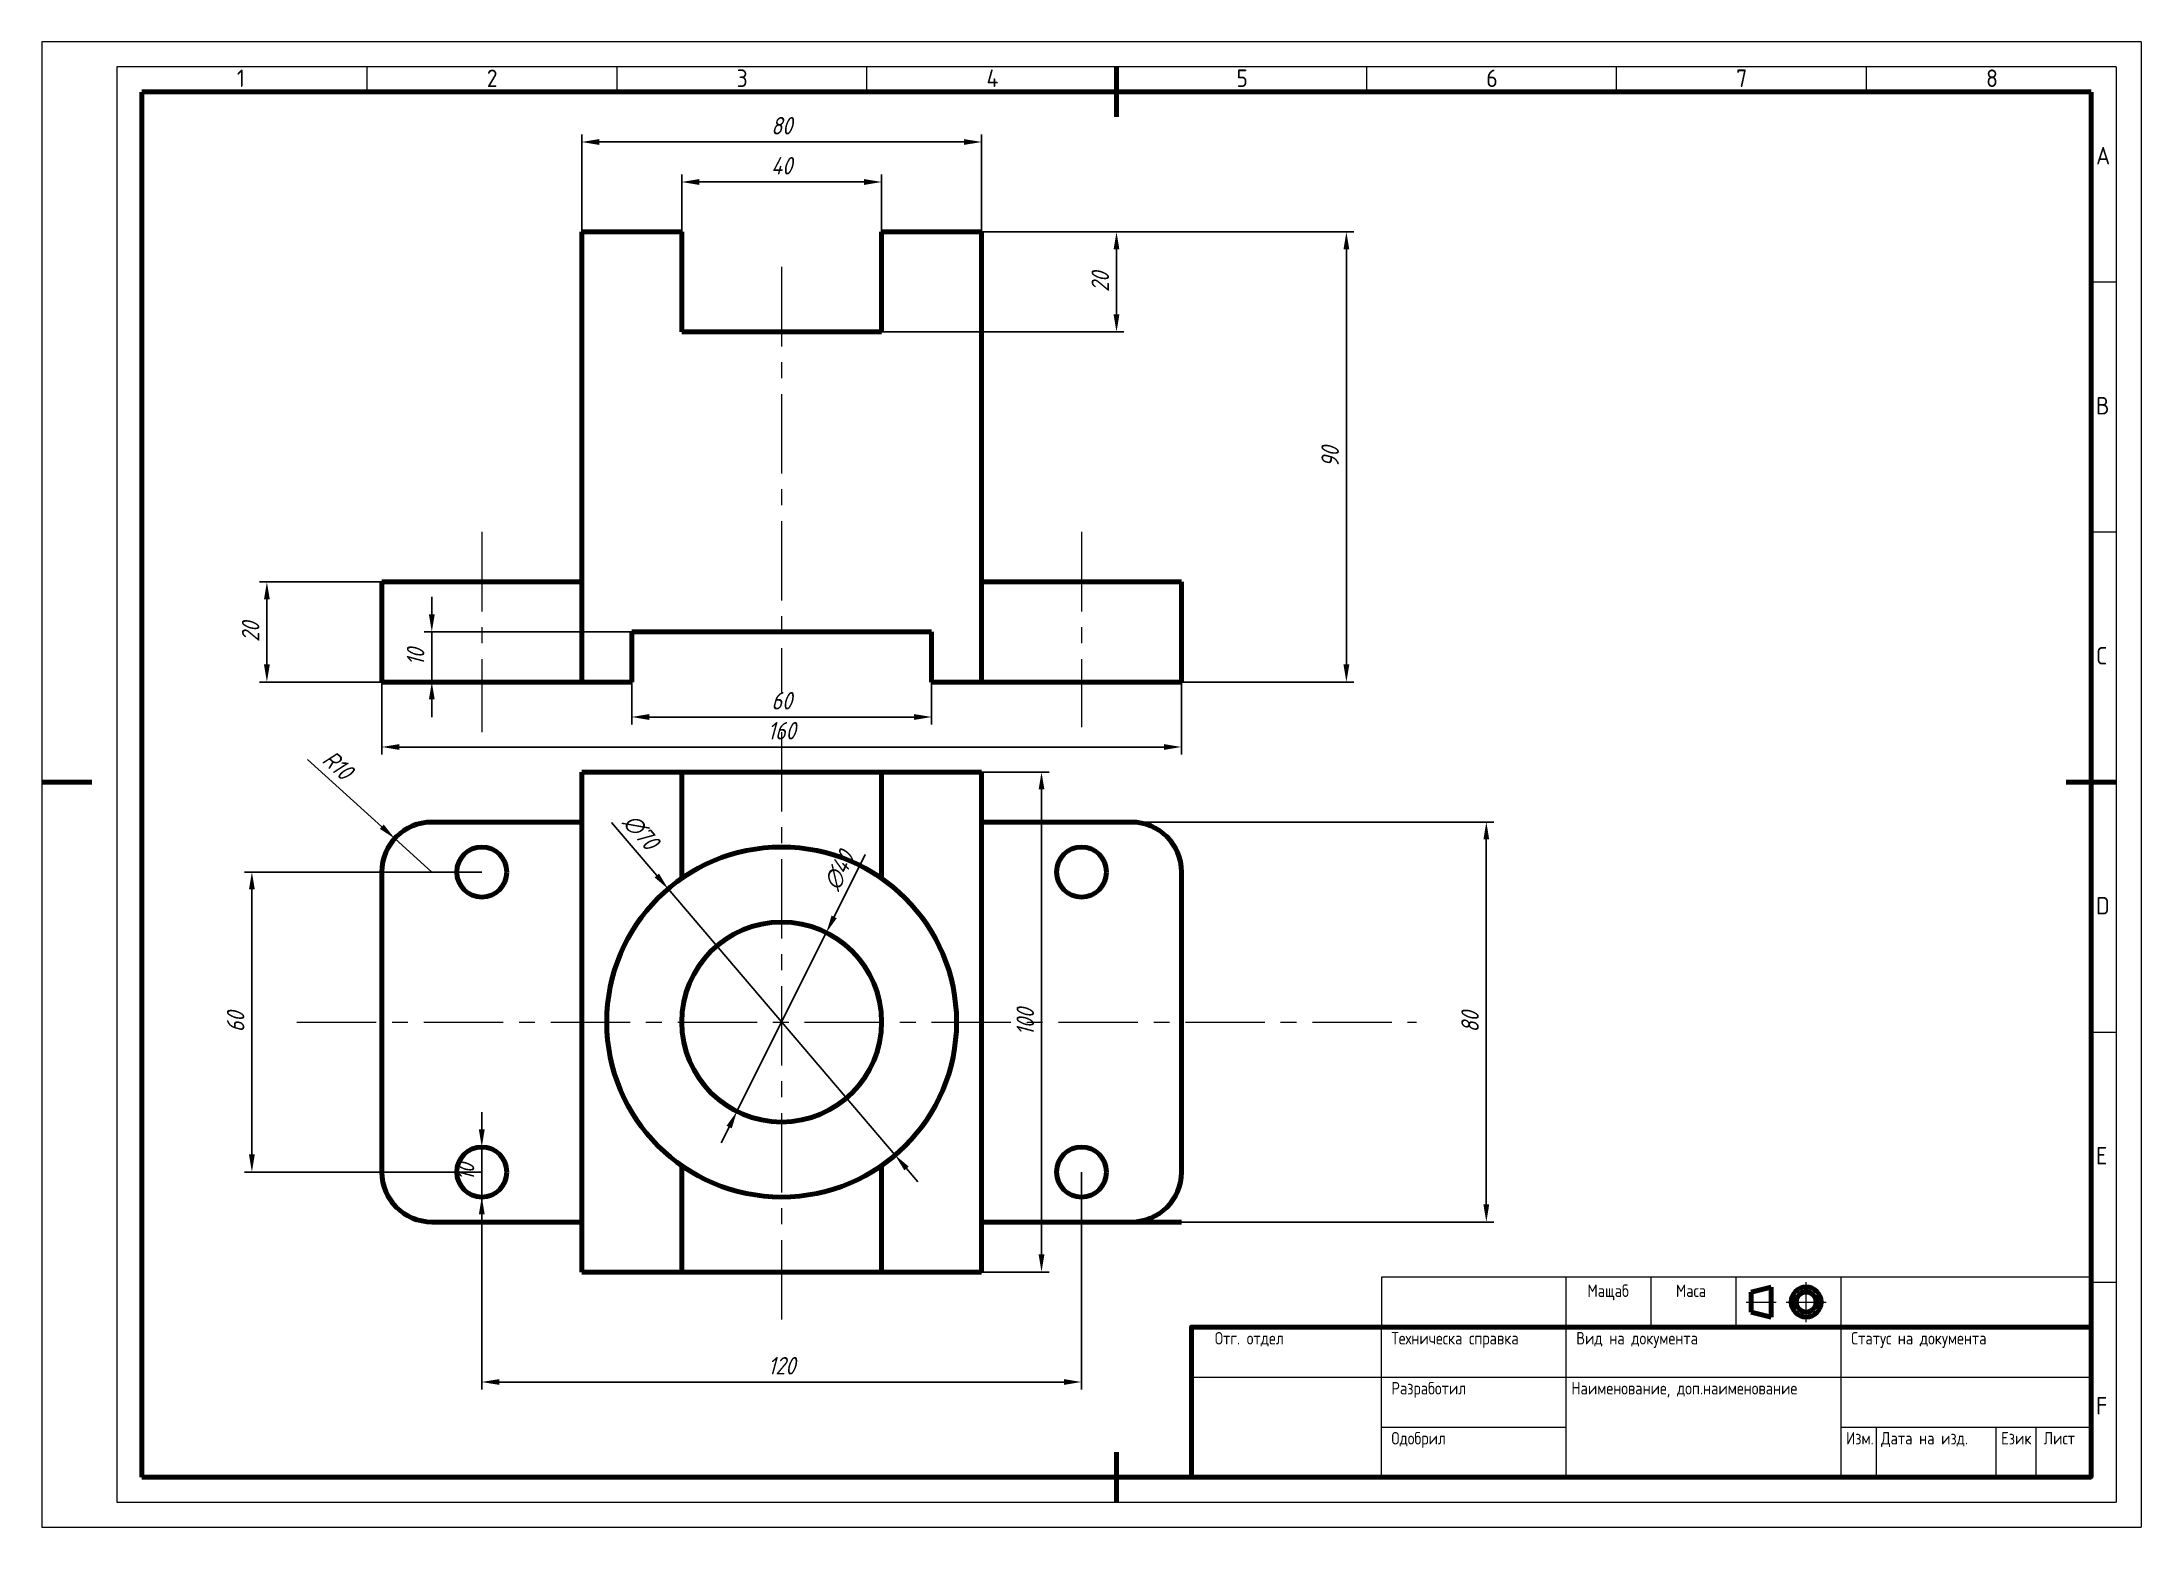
# Model space of a CAD drawing. Extents: x 0 to 420, y 0 to 297.
import ezdxf
from ezdxf.enums import TextEntityAlignment as Align

# ---------------------------------------------------------------- set-up
doc = ezdxf.new("R2010")
doc.units = 0
doc.linetypes.add('CENTER', pattern=[50.8, 31.75, -6.35, 6.35, -6.35])
doc.layers.get('DEFPOINTS').update_dxf_attribs({"linetype": 'CONTINUOUS'})
for name, color, linetype, lineweight in [('Axis', 50, 'CENTER', 20), ('Dimensions', 80, 'CONTINUOUS', 20), ('Text35', 253, 'CONTINUOUS', 35), ('Thick', 10, 'CONTINUOUS', 70), ('Thin', 160, 'CONTINUOUS', 20)]:
    doc.layers.add(name, color=color, linetype=linetype, lineweight=lineweight)
doc.styles.add('ISO Proportional', font='isocp.shx')
doc.styles.get("Standard").update_dxf_attribs({"font": 'simplexc.shx', "width": 0.8, "oblique": 15})
doc.styles.add('WFTEXTn', font='simplexc.shx', dxfattribs={"width": 0.8})
doc.dimstyles.get("Standard").update_dxf_attribs({"dimtxt": 3.5, "dimasz": 3.5, "dimexe": 1.5, "dimexo": 0, "dimgap": 1.5, "dimtad": 1, "dimdsep": 46, "dimtxsty": 'Standard', "dimcen": -1.5, "dimdle": 1.25, "dimadec": 0, "dimazin": 0, "dimtfac": 0.75, "dimtdec": 1, "dimtmove": 0, "dimatfit": 3, "dimfxl": 1, "dimtolj": 1, "dimarcsym": 0})
doc.dimstyles.new('STANDARD$3', dxfattribs={"dimtxt": 3.5, "dimasz": 3.5, "dimexe": 1.5, "dimexo": 0, "dimgap": 1.5, "dimtad": 1, "dimdsep": 46, "dimtxsty": 'Standard', "dimcen": -1.5, "dimdle": 1.25, "dimadec": 0, "dimazin": 0, "dimtfac": 0.75, "dimtdec": 1, "dimtmove": 0, "dimatfit": 0, "dimfxl": 1, "dimtolj": 1, "dimarcsym": 0})

# ---------------------------------------------------------------- blocks, each defined once
blk = doc.blocks.new('*D4')
at = {"layer": 'DEFPOINTS', "color": 0, "ltscale": 0.5, "transparency": 16777216}
for p in [(68, 189), (45, 169), (68, 169)]:
    blk.add_point(p, dxfattribs=at)
at = {"layer": 'Dimensions', "color": 0, "lineweight": -2, "ltscale": 0.5, "transparency": 16777216}
for p, q in [((68, 189), (43.5, 189)), ((45, 185.5), (45, 172.5)), ((68, 169), (43.5, 169))]:
    blk.add_line(p, q, dxfattribs=at)
at = {"layer": 'Dimensions', "color": 0, "ltscale": 0.5, "transparency": 16777216}
for points in [[(44.42, 185.5), (45.58, 185.5), (45, 189)], [(44.42, 172.5), (45.58, 172.5), (45, 169)]]:
    blk.add_solid(points, dxfattribs=at)
at = {"layer": 'Dimensions', "color": 0, "ltscale": 0.5, "transparency": 16777216, "insert": (41.75, 179), "char_height": 3.5, "attachment_point": 5, "rotation": 90}
blk.add_mtext('\\A1;20', dxfattribs=at)
blk = doc.blocks.new('*D5')
at = {"layer": 'DEFPOINTS', "color": 0, "ltscale": 0.5, "transparency": 16777216}
for p in [(168, 269), (128, 259), (168, 259)]:
    blk.add_point(p, dxfattribs=at)
at = {"layer": 'Dimensions', "color": 0, "lineweight": -2, "ltscale": 0.5, "transparency": 16777216}
for p, q in [((128, 259), (128, 270.5)), ((131.5, 269), (164.5, 269)), ((168, 259), (168, 270.5))]:
    blk.add_line(p, q, dxfattribs=at)
at = {"layer": 'Dimensions', "color": 0, "ltscale": 0.5, "transparency": 16777216}
for points in [[(131.5, 269.58), (131.5, 268.42), (128, 269)], [(164.5, 269.58), (164.5, 268.42), (168, 269)]]:
    blk.add_solid(points, dxfattribs=at)
at = {"layer": 'Dimensions', "color": 0, "ltscale": 0.5, "transparency": 16777216, "insert": (148, 272.25), "char_height": 3.5, "attachment_point": 5}
blk.add_mtext('\\A1;40', dxfattribs=at)
blk = doc.blocks.new('*D6')
at = {"layer": 'DEFPOINTS', "color": 0, "ltscale": 0.5, "transparency": 16777216}
for p in [(188, 277), (108, 259), (188, 259)]:
    blk.add_point(p, dxfattribs=at)
at = {"layer": 'Dimensions', "color": 0, "lineweight": -2, "ltscale": 0.5, "transparency": 16777216}
for p, q in [((108, 259), (108, 278.5)), ((188, 259), (188, 278.5)), ((111.5, 277), (184.5, 277))]:
    blk.add_line(p, q, dxfattribs=at)
at = {"layer": 'Dimensions', "color": 0, "ltscale": 0.5, "transparency": 16777216}
for points in [[(111.5, 277.58), (111.5, 276.42), (108, 277)], [(184.5, 277.58), (184.5, 276.42), (188, 277)]]:
    blk.add_solid(points, dxfattribs=at)
at = {"layer": 'Dimensions', "color": 0, "ltscale": 0.5, "transparency": 16777216, "insert": (148, 280.25), "char_height": 3.5, "attachment_point": 5}
blk.add_mtext('\\A1;80', dxfattribs=at)
blk = doc.blocks.new('*D7')
at = {"layer": 'DEFPOINTS', "color": 0, "ltscale": 0.5, "transparency": 16777216}
for p in [(168, 259), (168, 239), (215, 239)]:
    blk.add_point(p, dxfattribs=at)
at = {"layer": 'Dimensions', "color": 0, "lineweight": -2, "ltscale": 0.5, "transparency": 16777216}
for p, q in [((168, 259), (216.5, 259)), ((215, 255.5), (215, 242.5)), ((168, 239), (216.5, 239))]:
    blk.add_line(p, q, dxfattribs=at)
at = {"layer": 'Dimensions', "color": 0, "ltscale": 0.5, "transparency": 16777216}
for points in [[(214.42, 255.5), (215.58, 255.5), (215, 259)], [(214.42, 242.5), (215.58, 242.5), (215, 239)]]:
    blk.add_solid(points, dxfattribs=at)
at = {"layer": 'Dimensions', "color": 0, "ltscale": 0.5, "transparency": 16777216, "insert": (211.75, 249), "char_height": 3.5, "attachment_point": 5, "rotation": 90}
blk.add_mtext('\\A1;20', dxfattribs=at)
blk = doc.blocks.new('*D8')
at = {"layer": 'DEFPOINTS', "color": 0, "ltscale": 0.5, "transparency": 16777216}
for p in [(188, 259), (228, 169), (261, 169)]:
    blk.add_point(p, dxfattribs=at)
at = {"layer": 'Dimensions', "color": 0, "lineweight": -2, "ltscale": 0.5, "transparency": 16777216}
for p, q in [((188, 259), (262.5, 259)), ((261, 255.5), (261, 172.5)), ((228, 169), (262.5, 169))]:
    blk.add_line(p, q, dxfattribs=at)
at = {"layer": 'Dimensions', "color": 0, "ltscale": 0.5, "transparency": 16777216}
for points in [[(260.42, 255.5), (261.58, 255.5), (261, 259)], [(260.42, 172.5), (261.58, 172.5), (261, 169)]]:
    blk.add_solid(points, dxfattribs=at)
at = {"layer": 'Dimensions', "color": 0, "ltscale": 0.5, "transparency": 16777216, "insert": (257.75, 214), "char_height": 3.5, "attachment_point": 5, "rotation": 90}
blk.add_mtext('\\A1;90', dxfattribs=at)
blk = doc.blocks.new('*D9')
at = {"layer": 'DEFPOINTS', "color": 0, "ltscale": 0.5, "transparency": 16777216}
for p in [(118, 169), (178, 169), (178, 162)]:
    blk.add_point(p, dxfattribs=at)
at = {"layer": 'Dimensions', "color": 0, "lineweight": -2, "ltscale": 0.5, "transparency": 16777216}
for p, q in [((118, 169), (118, 160.5)), ((178, 169), (178, 160.5)), ((121.5, 162), (174.5, 162))]:
    blk.add_line(p, q, dxfattribs=at)
at = {"layer": 'Dimensions', "color": 0, "ltscale": 0.5, "transparency": 16777216}
for points in [[(121.5, 162.58), (121.5, 161.42), (118, 162)], [(174.5, 162.58), (174.5, 161.42), (178, 162)]]:
    blk.add_solid(points, dxfattribs=at)
at = {"layer": 'Dimensions', "color": 0, "ltscale": 0.5, "transparency": 16777216, "insert": (148, 165.25), "char_height": 3.5, "attachment_point": 5}
blk.add_mtext('\\A1;60', dxfattribs=at)
blk = doc.blocks.new('*D10')
at = {"layer": 'DEFPOINTS', "color": 0, "ltscale": 0.5, "transparency": 16777216}
for p in [(68, 169), (228, 169), (228, 156)]:
    blk.add_point(p, dxfattribs=at)
at = {"layer": 'Dimensions', "color": 0, "lineweight": -2, "ltscale": 0.5, "transparency": 16777216}
for p, q in [((68, 169), (68, 154.5)), ((228, 169), (228, 154.5)), ((71.5, 156), (224.5, 156))]:
    blk.add_line(p, q, dxfattribs=at)
at = {"layer": 'Dimensions', "color": 0, "ltscale": 0.5, "transparency": 16777216}
for points in [[(71.5, 156.58), (71.5, 155.42), (68, 156)], [(224.5, 156.58), (224.5, 155.42), (228, 156)]]:
    blk.add_solid(points, dxfattribs=at)
at = {"layer": 'Dimensions', "color": 0, "ltscale": 0.5, "transparency": 16777216, "insert": (148, 159.25), "char_height": 3.5, "attachment_point": 5}
blk.add_mtext('\\A1;160', dxfattribs=at)
blk = doc.blocks.new('*D11')
at = {"layer": 'DEFPOINTS', "color": 0, "ltscale": 0.5, "transparency": 16777216}
for p in [(118, 179), (78, 169), (93, 169)]:
    blk.add_point(p, dxfattribs=at)
at = {"layer": 'Dimensions', "color": 0, "lineweight": -2, "ltscale": 0.5, "transparency": 16777216}
for p, q in [((78, 182.5), (78, 186)), ((118, 179), (76.5, 179)), ((78, 179), (78, 169)), ((93, 169), (76.5, 169)), ((78, 165.5), (78, 162))]:
    blk.add_line(p, q, dxfattribs=at)
at = {"layer": 'Dimensions', "color": 0, "ltscale": 0.5, "transparency": 16777216}
for points in [[(77.42, 182.5), (78.58, 182.5), (78, 179)], [(77.42, 165.5), (78.58, 165.5), (78, 169)]]:
    blk.add_solid(points, dxfattribs=at)
at = {"layer": 'Dimensions', "color": 0, "ltscale": 0.5, "transparency": 16777216, "insert": (74.75, 174), "char_height": 3.5, "attachment_point": 5, "rotation": 90}
blk.add_mtext('\\A1;10', dxfattribs=at)
blk = doc.blocks.new('*D12')
at = {"layer": 'DEFPOINTS', "color": 0, "ltscale": 0.5, "transparency": 16777216}
for p in [(156.94, 118.89), (139.06, 83.11)]:
    blk.add_point(p, dxfattribs=at)
at = {"layer": 'Dimensions', "color": 0, "lineweight": -2, "ltscale": 0.5, "transparency": 16777216}
for p, q in [((158.51, 122.02), (164.74, 134.47)), ((139.06, 83.11), (156.94, 118.89)), ((137.49, 79.98), (135.93, 76.85))]:
    blk.add_line(p, q, dxfattribs=at)
at = {"layer": 'Dimensions', "color": 0, "ltscale": 0.5, "transparency": 16777216}
for points in [[(157.99, 122.28), (159.03, 121.76), (156.94, 118.89)], [(136.97, 80.24), (138.01, 79.72), (139.06, 83.11)]]:
    blk.add_solid(points, dxfattribs=at)
at = {"layer": 'Dimensions', "color": 0, "ltscale": 0.5, "transparency": 16777216, "insert": (159.5, 131.27), "char_height": 3.5, "attachment_point": 5, "rotation": 63.4349}
blk.add_mtext('\\A1;∅40', dxfattribs=at)
blk = doc.blocks.new('*D13')
at = {"layer": 'DEFPOINTS', "color": 0, "ltscale": 0.5, "transparency": 16777216}
for p in [(125.29, 127.63), (170.71, 74.37)]:
    blk.add_point(p, dxfattribs=at)
at = {"layer": 'Dimensions', "color": 0, "lineweight": -2, "ltscale": 0.5, "transparency": 16777216}
for p, q in [((123.02, 130.29), (113.98, 140.89)), ((170.71, 74.37), (125.29, 127.63)), ((172.98, 71.71), (175.26, 69.04))]:
    blk.add_line(p, q, dxfattribs=at)
at = {"layer": 'Dimensions', "color": 0, "ltscale": 0.5, "transparency": 16777216}
for points in [[(123.46, 130.67), (122.57, 129.91), (125.29, 127.63)], [(173.43, 72.09), (172.54, 71.33), (170.71, 74.37)]]:
    blk.add_solid(points, dxfattribs=at)
at = {"layer": 'Dimensions', "color": 0, "ltscale": 0.5, "transparency": 16777216, "insert": (119.83, 139.03), "char_height": 3.5, "attachment_point": 5, "rotation": 310.4622}
blk.add_mtext('\\A1;∅70', dxfattribs=at)
blk = doc.blocks.new('*D14')
at = {"layer": 'DEFPOINTS', "color": 0, "ltscale": 0.5, "transparency": 16777216}
for p in [(218, 141), (218, 61), (289, 61)]:
    blk.add_point(p, dxfattribs=at)
at = {"layer": 'Dimensions', "color": 0, "lineweight": -2, "ltscale": 0.5, "transparency": 16777216}
for p, q in [((218, 141), (290.5, 141)), ((289, 137.5), (289, 64.5)), ((218, 61), (290.5, 61))]:
    blk.add_line(p, q, dxfattribs=at)
at = {"layer": 'Dimensions', "color": 0, "ltscale": 0.5, "transparency": 16777216}
for points in [[(288.42, 137.5), (289.58, 137.5), (289, 141)], [(288.42, 64.5), (289.58, 64.5), (289, 61)]]:
    blk.add_solid(points, dxfattribs=at)
at = {"layer": 'Dimensions', "color": 0, "ltscale": 0.5, "transparency": 16777216, "insert": (285.75, 101), "char_height": 3.5, "attachment_point": 5, "rotation": 90}
blk.add_mtext('\\A1;80', dxfattribs=at)
blk = doc.blocks.new('*D15')
at = {"layer": 'DEFPOINTS', "color": 0, "ltscale": 0.5, "transparency": 16777216}
for p in [(88, 71), (208, 71), (208, 29)]:
    blk.add_point(p, dxfattribs=at)
at = {"layer": 'Dimensions', "color": 0, "lineweight": -2, "ltscale": 0.5, "transparency": 16777216}
for p, q in [((88, 71), (88, 27.5)), ((208, 71), (208, 27.5)), ((91.5, 29), (204.5, 29))]:
    blk.add_line(p, q, dxfattribs=at)
at = {"layer": 'Dimensions', "color": 0, "ltscale": 0.5, "transparency": 16777216}
for points in [[(91.5, 29.58), (91.5, 28.42), (88, 29)], [(204.5, 29.58), (204.5, 28.42), (208, 29)]]:
    blk.add_solid(points, dxfattribs=at)
at = {"layer": 'Dimensions', "color": 0, "ltscale": 0.5, "transparency": 16777216, "insert": (148, 32.25), "char_height": 3.5, "attachment_point": 5}
blk.add_mtext('\\A1;120', dxfattribs=at)
blk = doc.blocks.new('*D16')
at = {"layer": 'DEFPOINTS', "color": 0, "ltscale": 0.5, "transparency": 16777216}
for p in [(88, 131), (42, 71), (88, 71)]:
    blk.add_point(p, dxfattribs=at)
at = {"layer": 'Dimensions', "color": 0, "lineweight": -2, "ltscale": 0.5, "transparency": 16777216}
for p, q in [((88, 131), (40.5, 131)), ((42, 127.5), (42, 74.5)), ((88, 71), (40.5, 71))]:
    blk.add_line(p, q, dxfattribs=at)
at = {"layer": 'Dimensions', "color": 0, "ltscale": 0.5, "transparency": 16777216}
for points in [[(41.42, 127.5), (42.58, 127.5), (42, 131)], [(41.42, 74.5), (42.58, 74.5), (42, 71)]]:
    blk.add_solid(points, dxfattribs=at)
at = {"layer": 'Dimensions', "color": 0, "ltscale": 0.5, "transparency": 16777216, "insert": (38.75, 101), "char_height": 3.5, "attachment_point": 5, "rotation": 90}
blk.add_mtext('\\A1;60', dxfattribs=at)
blk = doc.blocks.new('*D17')
at = {"layer": 'DEFPOINTS', "color": 0, "ltscale": 0.5, "transparency": 16777216}
for p in [(188, 151), (188, 51), (200, 51)]:
    blk.add_point(p, dxfattribs=at)
at = {"layer": 'Dimensions', "color": 0, "lineweight": -2, "ltscale": 0.5, "transparency": 16777216}
for p, q in [((188, 151), (201.5, 151)), ((200, 147.5), (200, 54.5)), ((188, 51), (201.5, 51))]:
    blk.add_line(p, q, dxfattribs=at)
at = {"layer": 'Dimensions', "color": 0, "ltscale": 0.5, "transparency": 16777216}
for points in [[(199.42, 147.5), (200.58, 147.5), (200, 151)], [(199.42, 54.5), (200.58, 54.5), (200, 51)]]:
    blk.add_solid(points, dxfattribs=at)
at = {"layer": 'Dimensions', "color": 0, "ltscale": 0.5, "transparency": 16777216, "insert": (196.75, 101), "char_height": 3.5, "attachment_point": 5, "rotation": 90}
blk.add_mtext('\\A1;100', dxfattribs=at)
blk = doc.blocks.new('*D19')
at = {"layer": 'DEFPOINTS', "color": 0, "ltscale": 0.5, "transparency": 16777216}
for p in [(88, 76), (88, 66), (88, 66)]:
    blk.add_point(p, dxfattribs=at)
at = {"layer": 'Dimensions', "color": 0, "lineweight": -2, "ltscale": 0.5, "transparency": 16777216}
for p, q in [((88, 79.5), (88, 83)), ((88, 76), (86.5, 76)), ((88, 76), (88, 66)), ((88, 66), (86.5, 66)), ((88, 62.5), (88, 59))]:
    blk.add_line(p, q, dxfattribs=at)
at = {"layer": 'Dimensions', "color": 0, "ltscale": 0.5, "transparency": 16777216}
for points in [[(87.42, 79.5), (88.58, 79.5), (88, 76)], [(87.42, 62.5), (88.58, 62.5), (88, 66)]]:
    blk.add_solid(points, dxfattribs=at)
at = {"layer": 'Dimensions', "color": 0, "ltscale": 0.5, "transparency": 16777216, "insert": (84.75, 71), "char_height": 3.5, "attachment_point": 5, "rotation": 90}
blk.add_mtext('\\A1;10', dxfattribs=at)
blk = doc.blocks.new('*D20')
at = {"layer": 'DEFPOINTS', "color": 0, "ltscale": 0.5, "transparency": 16777216}
for p in [(70.58, 137.71), (78, 131)]:
    blk.add_point(p, dxfattribs=at)
at = {"layer": 'Dimensions', "color": 0, "lineweight": -2, "ltscale": 0.5, "transparency": 16777216}
for p, q in [((53.13, 153.5), (67.99, 140.06)), ((78, 131), (70.58, 137.71))]:
    blk.add_line(p, q, dxfattribs=at)
at = {"layer": 'Dimensions', "color": 0, "ltscale": 0.5, "transparency": 16777216}
blk.add_solid([(68.38, 140.49), (67.6, 139.62), (70.58, 137.71)], dxfattribs=at)
at = {"layer": 'Dimensions', "color": 0, "ltscale": 0.5, "transparency": 16777216, "insert": (59.18, 152.41), "char_height": 3.5, "attachment_point": 5, "rotation": 317.8624}
blk.add_mtext('\\A1;R10', dxfattribs=at)

msp = doc.modelspace()

# ---------------------------------------------------------------- linework, layer by layer
at = {"layer": 'Axis', "ltscale": 0.5}
for p, q in [((148, 252), (148, 167)), ((88, 199), (88, 159)), ((208, 199), (208, 160)), ((148, 159), (148, 39)), ((51, 101), (275, 101))]:
    msp.add_line(p, q, dxfattribs=at)
at = {"layer": 'Thick'}
for p, q in [((215, 292), (215, 282)), ((20, 10), (20, 287)), ((20, 287), (410, 287)), ((410, 10), (410, 287)), ((0, 149), (10, 149)), ((405, 149), (415, 149)), ((342, 47), (346, 48)), ((342, 43), (342, 47)), ((346, 48), (346, 42)), ((346, 42), (342, 43)), ((215, 15), (215, 5)), ((215, 5), (215, 10))]:
    msp.add_line(p, q, dxfattribs=at)
at = {"layer": 'Thick', "ltscale": 0.5}
for p, q in [((128, 259), (108, 259)), ((108, 259), (108, 189)), ((128, 239), (128, 259)), ((188, 259), (168, 259)), ((168, 259), (168, 239)), ((188, 189), (188, 259)), ((168, 239), (128, 239)), ((108, 189), (68, 189)), ((68, 189), (68, 169)), ((108, 189), (108, 169)), ((228, 189), (188, 189)), ((188, 189), (188, 169)), ((228, 169), (228, 189)), ((118, 169), (118, 179)), ((118, 179), (178, 179)), ((178, 179), (178, 169)), ((68, 169), (118, 169)), ((178, 169), (228, 169)), ((188, 151), (108, 151)), ((108, 151), (108, 61)), ((108, 151), (128, 151)), ((128, 151), (128, 129.723)), ((168, 129.723), (168, 151)), ((188, 51), (188, 151)), ((108, 141), (78, 141)), ((218, 141), (188, 141)), ((68, 131), (68, 71)), ((228, 71), (228, 131)), ((128, 72.277), (128, 51)), ((168, 51), (168, 72.277)), ((78, 61), (108, 61)), ((108, 61), (108, 51)), ((188, 61), (228, 61)), ((218, 61), (208, 61)), ((108, 51), (188, 51)), ((128, 51), (168, 51)), ((230, 10), (20, 10))]:
    msp.add_line(p, q, dxfattribs=at)
at = {"layer": 'Thick'}
msp.add_lwpolyline([(230, 10), (410, 10), (410, 40), (230, 40)], close=True, dxfattribs=at)
at = {"layer": 'Thick', "ltscale": 0.5}
for centre, radius in [((88, 131), 5), ((148, 101), 35), ((208, 131), 5), ((148, 101), 20), ((88, 71), 5), ((208, 71), 5)]:
    msp.add_circle(centre, radius, dxfattribs=at)
at = {"layer": 'Thick'}
for radius in [3, 2]:
    msp.add_circle((353, 45), radius, dxfattribs=at)
at = {"layer": 'Thick', "ltscale": 0.5}
for centre, start, end in [((78, 131), 90, 180), ((218, 131), 0, 90), ((78, 71), 180, 270), ((218, 71), 270, 0)]:
    msp.add_arc(centre, 10, start, end, dxfattribs=at)
at = {"layer": 'Thin'}
for p, q in [((420, 297), (0, 297)), ((0, 297), (0, 0)), ((420, 297), (420, 0)), ((415, 292), (15, 292)), ((15, 292), (15, 5)), ((65, 292), (65, 287)), ((115, 292), (115, 287)), ((165, 292), (165, 287)), ((265, 292), (265, 287)), ((315, 292), (315, 287)), ((365, 292), (365, 287)), ((415, 292), (415, 5)), ((410, 249), (415, 249)), ((410, 199), (415, 199)), ((410, 99), (415, 99)), ((305.002, 40), (305.002, 50)), ((322.002, 40), (322.002, 50)), ((339.002, 40), (339.002, 50)), ((353, 41), (353, 49)), ((360.002, 40), (360.002, 50)), ((410, 49), (415, 49)), ((341, 45), (347, 45)), ((349, 45), (357, 45)), ((268.002, 10), (268.002, 40)), ((305.002, 10), (305.002, 40)), ((360.002, 10), (360.002, 40)), ((230, 30), (410, 30)), ((268.002, 20), (305.002, 20)), ((360.018, 20), (410, 20)), ((367.002, 20), (367.002, 10)), ((391.002, 10.108), (391.002, 20)), ((399, 9.935), (399, 20)), ((15, 5), (415, 5)), ((0, 0), (420, 0))]:
    msp.add_line(p, q, dxfattribs=at)
msp.add_lwpolyline([(268.002, 40), (410, 40), (410, 50), (268.002, 50)], close=True, dxfattribs=at)

# ---------------------------------------------------------------- texts
at = {"layer": 'Text35', "ltscale": 0.5, "style": 'ISO Proportional'}
for s, p in [('1', (39, 288)), ('2', (89, 288)), ('3', (139, 288)), ('4', (189, 288)), ('5', (239, 288)), ('6', (289, 288)), ('7', (339, 288)), ('8', (389, 288)), ('A', (411, 272.5)), ('B', (411, 222.5)), ('C', (411, 172.5)), ('D', (411, 122.5)), ('E', (411, 72.5)), ('F', (411, 22.5))]:
    msp.add_text(s, height=3.5, dxfattribs=at).set_placement(p)
at = {"layer": 'Text35', "style": 'WFTEXTn', "width": 0.8}
for s, p in [('Мащаб', (313.381, 46)), ('Маса', (329.952, 46)), ('Отг. отдел', (241.571, 36.5))]:
    msp.add_text(s, height=2.5, dxfattribs=at).set_placement(p, align=Align.CENTER)
for s, p in [('Техническа справка', (270, 36.5)), ('Вид на документа', (307, 36.5)), ('Статус на документа', (362, 36.5)), ('Разработил', (270, 26.5)), ('Наименование, доп.наименование', (306, 26.5)), ('Одобрил', (270, 16.5)), ('Изм.', (361, 16.5)), ('Дата на изд.', (367.998, 16.5)), ('Език', (392.017, 16.5)), ('Лист', (400.514, 16.5))]:
    msp.add_text(s, height=2.5, dxfattribs=at).set_placement(p)

# ---------------------------------------------------------------- dimensions: what is measured, and where the dimension line sits
at = {"layer": 'Dimensions', "ltscale": 0.5}
for base, p1, p2, picture, middle in [((188, 277), (108, 259), (188, 259), '*D6', (148, 280.25)), ((168, 269), (128, 259), (168, 259), '*D5', (148, 272.25)), ((178, 162), (118, 169), (178, 169), '*D9', (148, 165.25)), ((208, 29), (88, 71), (208, 71), '*D15', (148, 32.25))]:
    dim = msp.add_linear_dim(base=base, p1=p1, p2=p2, dimstyle='Standard', dxfattribs=at)
    dim.commit()
    dim.dimension.update_dxf_attribs({"geometry": picture, "text_midpoint": middle})
for base, p1, p2, picture, middle in [((215, 239), (168, 259), (168, 239), '*D7', (211.75, 249)), ((261, 169), (188, 259), (228, 169), '*D8', (257.75, 214)), ((45, 169), (68, 189), (68, 169), '*D4', (41.75, 179)), ((78, 169), (118, 179), (93, 169), '*D11', (74.75, 174)), ((289, 61), (218, 141), (218, 61), '*D14', (285.75, 101)), ((42, 71), (88, 131), (88, 71), '*D16', (38.75, 101)), ((88, 66), (88, 76), (88, 66), '*D19', (84.75, 71))]:
    dim = msp.add_linear_dim(base=base, p1=p1, p2=p2, angle=90, dimstyle='Standard', dxfattribs=at)
    dim.commit()
    dim.dimension.update_dxf_attribs({"geometry": picture, "text_midpoint": middle})
for p1, p2, distance, picture, middle in [((68, 169), (228, 169), -13, '*D10', (148, 159.25)), ((188, 151), (188, 51), 12, '*D17', (196.75, 101))]:
    dim = msp.add_aligned_dim(p1=p1, p2=p2, distance=distance, dimstyle='Standard', dxfattribs=at)
    dim.commit()
    dim.dimension.update_dxf_attribs({"geometry": picture, "text_midpoint": middle})
dim = msp.add_radius_dim(center=(78, 131), mpoint=(70.585, 137.709), dimstyle='Standard', dxfattribs=at)
dim.commit()
dim.dimension.update_dxf_attribs({"geometry": '*D20', "text_midpoint": (57, 150), "dimtype": 164})
for p1, p2, picture, middle in [((170.713, 74.371), (125.287, 127.629), '*D13', (117.361, 136.921)), ((139.056, 83.111), (156.944, 118.889), '*D12', (162.406, 129.812))]:
    dim = msp.add_diameter_dim_2p(p1=p1, p2=p2, dimstyle='STANDARD$3', dxfattribs=at)
    dim.commit()
    dim.dimension.update_dxf_attribs({"geometry": picture, "text_midpoint": middle, "dimtype": 163})

doc.saveas('drawing.dxf')
